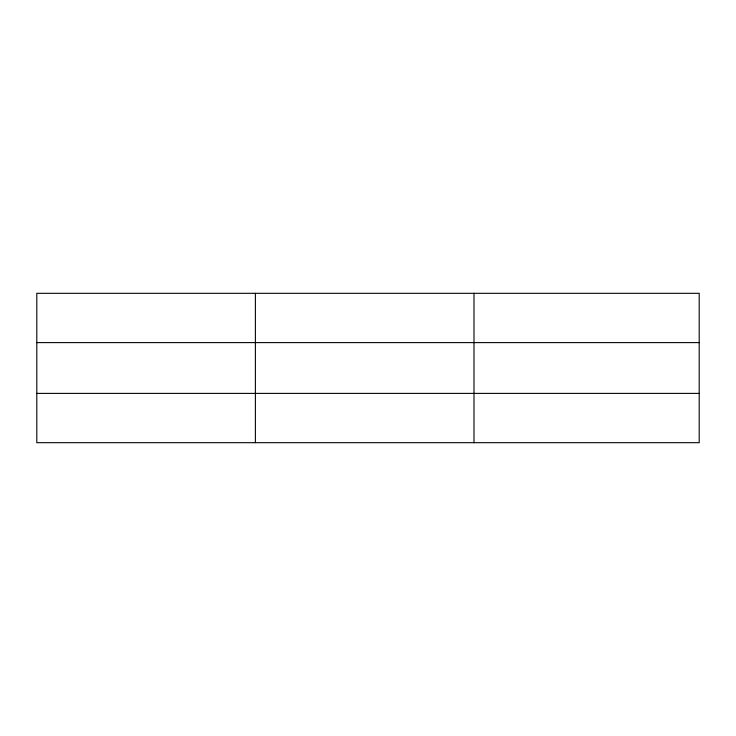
<?xml version="1.0" encoding="UTF-8"?>
<svg xmlns="http://www.w3.org/2000/svg" width="736" height="736" viewBox="0 0 736 736"><rect width="100%" height="100%" fill="white"/><g stroke="black" fill="none" stroke-linecap="round" stroke-linejoin="round"><path stroke-width="1.1" d="M255.392 442.686L255.392 293.314M473.984 442.686L473.984 293.314M699.2 393.392L699.2 442.686L36.8 442.686L36.8 293.314L699.2 293.314L699.2 393.392L36.8 393.392M36.8 342.608L699.2 342.608"/></g></svg>
